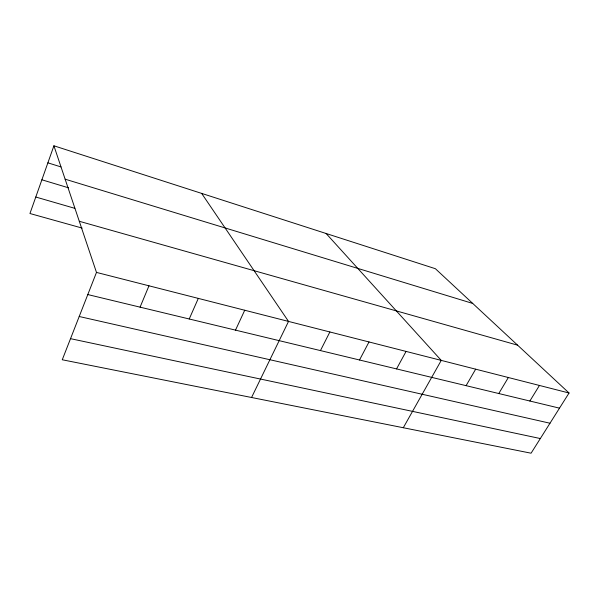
<?xml version="1.0" encoding="UTF-8"?>
<svg xmlns="http://www.w3.org/2000/svg" width="599" height="599" viewBox="0 0 599 599"><rect width="100%" height="100%" fill="white"/><g stroke="black" fill="none" stroke-linecap="round" stroke-linejoin="round"><path stroke-width="0.9" d="M53.91 145.797L96.484 272.41L62.259 359.767L531.081 453.203L569.05 393.011L435.376 268.704L53.91 145.797L29.95 213.514L82.168 228.092M140.076 307.152L148.979 285.805M189.224 318.982L198.306 298.392M235.504 330.131L244.736 310.245M251.558 397.496L288.523 321.416L201.653 193.402M320.45 350.587L329.877 331.973M359.512 359.992L369.006 341.954M396.538 368.909L406.077 351.418M403.299 427.738L441.253 360.396L326.118 233.505M466.082 385.659L475.666 369.179M498.772 393.528L508.356 377.52M529.868 401.016L539.444 385.449M70.525 338.667L540.32 438.543M79.21 316.504L549.987 423.231M87.806 294.566L559.496 408.151M96.484 272.41L569.05 393.011M79.293 221.278L517.611 345.174M35.783 197.026L74.838 208.34M41.878 179.797L68.6 187.831M65.134 179.183L472.731 303.438M47.883 162.838L60.993 166.919"/></g></svg>
